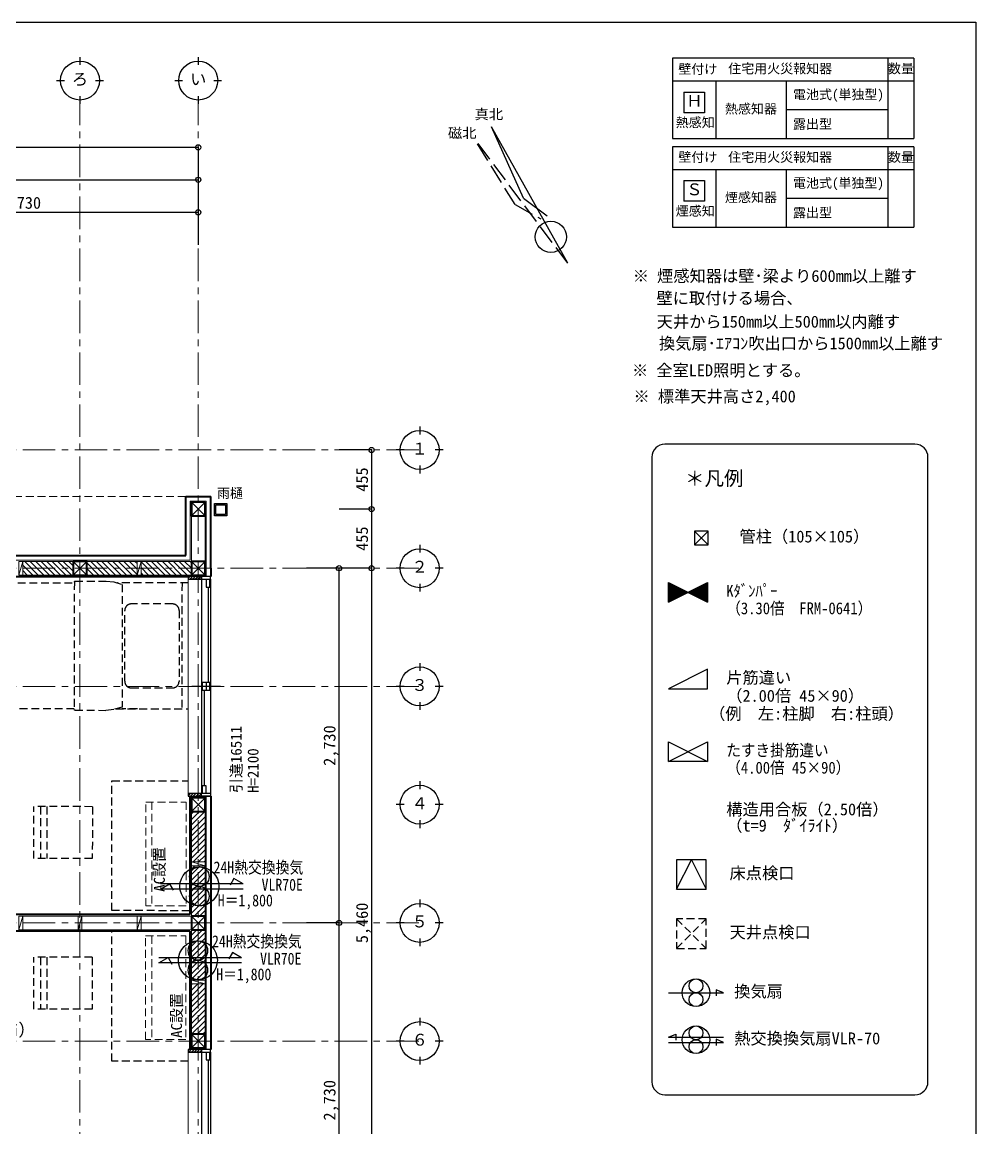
# Model space of a CAD drawing. Units: millimetres at full size, sheet at 1:50. Extents: x -21826 to 54909, y -26252 to 22610.
# Drawn here: x 25761 to 33102, y 14099 to 22610 of the extents above; entities that cross this region are included whole.
import ezdxf
from ezdxf.enums import TextEntityAlignment as Align

# ---------------------------------------------------------------- set-up
doc = ezdxf.new("R2010")
doc.units = ezdxf.units.MM
doc.header["$LTSCALE"] = 50
doc.header["$PDMODE"] = 32
doc.header["$PDSIZE"] = 40
for name, pattern in [('CHAIN1', [8, 5, -1, 1, -1]), ('CHAIN2', [12, 9, -1, 1, -1]), ('DASHED1', [1.8, 1.2, -0.6]), ('DASHED3', [4, 3, -1])]:
    doc.linetypes.add(name, pattern=pattern)
for name, color, linetype, lineweight in [('3-1_通り芯・通り番号', 7, 'Continuous', 25), ('3-2_柱(黄)', 4, 'Continuous', 9), ('3-3_仕上線(黄)', 3, 'Continuous', 40), ('3-4_下地・間柱(水色)', 4, 'Continuous', 9), ('3-5_サッシ・室内建具', 7, 'Continuous', 25), ('3-6_住宅設備・造作', 4, 'Continuous', 9), ('3-7_家具点線', 7, 'DASHED1', 25), ('3-8_ハッチング', 4, 'Continuous', 9), ('3-9_建築設備', 5, 'Continuous', 25), ('3-A_文字', 7, 'Continuous', 25), ('3-F_寸法・方位', 7, 'Continuous', 25), ('F-F_図面枠（共通）', 7, 'Continuous', 25)]:
    doc.layers.add(name, color=color, linetype=linetype, lineweight=lineweight)
doc.styles.add('ＭＳ ゴシック', font='')
doc.styles.get('ＭＳ ゴシック').set_extended_font_data('MS Gothic')

msp = doc.modelspace()

# ---------------------------------------------------------------- linework, layer by layer
at = {"layer": '3-1_通り芯・通り番号'}
for p, q in [((26206.21, 22340.74), (26206.21, 22280.74)), ((27116.21, 22340.74), (27116.21, 22280.74)), ((26026.21, 22160.74), (26086.21, 22160.74)), ((26326.21, 22160.74), (26386.21, 22160.74)), ((26936.21, 22160.74), (26996.21, 22160.74)), ((27236.21, 22160.74), (27296.21, 22160.74)), ((26206.21, 22040.74), (26206.21, 21980.74)), ((27116.21, 22040.74), (27116.21, 21980.74)), ((28820.91, 19497.22), (28820.91, 19437.22)), ((28700.91, 19317.22), (28640.91, 19317.22)), ((29000.91, 19317.22), (28940.91, 19317.22)), ((28820.91, 19197.22), (28820.91, 19137.22)), ((28820.91, 18587.22), (28820.91, 18527.22)), ((28700.91, 18407.22), (28640.91, 18407.22)), ((29000.91, 18407.22), (28940.91, 18407.22)), ((28820.91, 18287.22), (28820.91, 18227.22)), ((28820.91, 17677.22), (28820.91, 17617.22)), ((28700.91, 17497.22), (28640.91, 17497.22)), ((29000.91, 17497.22), (28940.91, 17497.22)), ((28820.91, 17377.22), (28820.91, 17317.22)), ((28820.91, 16767.22), (28820.91, 16707.22)), ((28700.91, 16587.22), (28640.91, 16587.22)), ((29000.91, 16587.22), (28940.91, 16587.22)), ((28820.91, 16467.22), (28820.91, 16407.22)), ((28820.91, 15857.22), (28820.91, 15797.22)), ((28700.91, 15677.22), (28640.91, 15677.22)), ((29000.91, 15677.22), (28940.91, 15677.22)), ((28820.91, 15557.22), (28820.91, 15497.22)), ((28820.91, 14947.22), (28820.91, 14887.22)), ((28700.91, 14767.22), (28640.91, 14767.22)), ((29000.91, 14767.22), (28940.91, 14767.22)), ((28820.91, 14647.22), (28820.91, 14587.22))]:
    msp.add_line(p, q, dxfattribs=at)
at = {"layer": '3-1_通り芯・通り番号', "color": 1, "linetype": 'CHAIN1', "lineweight": 18}
for p, q in [((26206.21, 10217.22), (26206.21, 22010.74)), ((27116.21, 10217.22), (27116.21, 22010.74)), ((14565.29, 19317.22), (28820.91, 19317.22)), ((14565.29, 18407.22), (28820.91, 18407.22)), ((14565.29, 17497.22), (28820.91, 17497.22)), ((14565.29, 15677.22), (28820.91, 15677.22)), ((14565.29, 14767.22), (28820.91, 14767.22))]:
    msp.add_line(p, q, dxfattribs=at)
at = {"layer": '3-1_通り芯・通り番号'}
for centre in [(26206.21, 22160.74), (27116.21, 22160.74), (28820.91, 19317.22), (28820.91, 18407.22), (28820.91, 17497.22), (28820.91, 16587.22), (28820.91, 15677.22), (28820.91, 14767.22)]:
    msp.add_circle(centre, 150, dxfattribs=at)
at = {"layer": '3-2_柱(黄)'}
for p, q in [((27168.71, 18809.72), (27063.71, 18914.72)), ((27168.71, 18914.72), (27063.71, 18809.72)), ((26258.71, 18459.72), (26153.71, 18354.72)), ((26153.71, 18459.72), (26258.71, 18354.72)), ((27168.71, 18354.72), (27063.71, 18459.72)), ((27168.71, 18459.72), (27063.71, 18354.72)), ((27168.71, 16639.72), (27063.71, 16534.72)), ((27168.71, 16534.72), (27063.71, 16639.72)), ((27168.71, 15624.72), (27063.71, 15729.72)), ((27168.71, 15729.72), (27063.71, 15624.72)), ((27168.71, 14819.72), (27063.71, 14714.72)), ((27168.71, 14714.72), (27063.71, 14819.72))]:
    msp.add_line(p, q, dxfattribs=at)
at = {"layer": '3-2_柱(黄)', "color": 3, "lineweight": 40}
for points in [[(27168.71, 18914.72), (27063.71, 18914.72), (27063.71, 18809.72), (27168.71, 18809.72)], [(26153.71, 18459.72), (26153.71, 18354.72), (26258.71, 18354.72), (26258.71, 18459.72)], [(27168.71, 18459.72), (27063.71, 18459.72), (27063.71, 18354.72), (27168.71, 18354.72)], [(27168.71, 16639.72), (27063.71, 16639.72), (27063.71, 16534.72), (27168.71, 16534.72)], [(27168.71, 15729.72), (27063.71, 15729.72), (27063.71, 15624.72), (27168.71, 15624.72)], [(27168.71, 14819.72), (27063.71, 14819.72), (27063.71, 14714.72), (27168.71, 14714.72)]]:
    msp.add_lwpolyline(points, close=True, dxfattribs=at)
at = {"layer": '3-3_仕上線(黄)'}
for p, q in [((27019.71, 18503.72), (27019.71, 18958.72)), ((27019.71, 18958.72), (27212.71, 18958.72)), ((27212.71, 18407.22), (27212.71, 18958.72)), ((25296.21, 18503.72), (26206.21, 18503.72)), ((26206.21, 18503.72), (27019.71, 18503.72)), ((27212.71, 18407.22), (27212.71, 18342.22)), ((25296.21, 18342.22), (26206.21, 18342.22)), ((26206.21, 18342.22), (27039.21, 18342.22)), ((27051.21, 16652.22), (27051.21, 16587.22)), ((27212.71, 16652.22), (27212.71, 16587.22)), ((27051.21, 16587.22), (27051.21, 15742.22)), ((27212.71, 16587.22), (27212.71, 15677.22)), ((26206.21, 15742.22), (25296.21, 15742.22)), ((27051.21, 15742.22), (26206.21, 15742.22)), ((27212.71, 15677.22), (27212.71, 14767.22)), ((26206.21, 15612.22), (25296.21, 15612.22)), ((27051.21, 15612.22), (26206.21, 15612.22)), ((27051.21, 15612.22), (27051.21, 14767.22)), ((27051.21, 14767.22), (27051.21, 14702.22)), ((27212.71, 14767.22), (27212.71, 14702.22)), ((27212.71, 14682.22), (27212.71, 14682.12))]:
    msp.add_line(p, q, dxfattribs=at)
at = {"layer": '3-4_下地・間柱(水色)'}
for p, q in [((27054.71, 18468.72), (27054.71, 18923.72)), ((27054.71, 18923.72), (27177.71, 18923.72)), ((27177.71, 18407.22), (27177.71, 18923.72)), ((27063.71, 18459.72), (27063.71, 18809.72)), ((27168.71, 18459.72), (27168.71, 18809.72)), ((25296.21, 18468.72), (26206.21, 18468.72)), ((25736.21, 18354.72), (25766.21, 18459.72)), ((26153.71, 18459.72), (25766.21, 18459.72)), ((26206.21, 18468.72), (27054.71, 18468.72)), ((26646.21, 18459.72), (26258.71, 18459.72)), ((26646.21, 18354.72), (26676.21, 18459.72)), ((27063.71, 18459.72), (26676.21, 18459.72)), ((27177.71, 18407.22), (27177.71, 18342.22)), ((26153.71, 18354.72), (25766.21, 18354.72)), ((26646.21, 18354.72), (26258.71, 18354.72)), ((27063.71, 18354.72), (26676.21, 18354.72)), ((27063.71, 18354.72), (27063.71, 18342.22)), ((27168.71, 18354.72), (27168.71, 18342.22)), ((27063.71, 16652.22), (27063.71, 16639.72)), ((27168.71, 16652.22), (27168.71, 16639.72)), ((27177.71, 16652.22), (27177.71, 16587.22)), ((27063.71, 16534.72), (27063.71, 16147.22)), ((27168.71, 16534.72), (27168.71, 16147.22)), ((27177.71, 16587.22), (27177.71, 15677.22)), ((27063.71, 16147.22), (27168.71, 16117.22)), ((27063.71, 16117.22), (27063.71, 15729.72)), ((27168.71, 16117.22), (27168.71, 15729.72)), ((25766.21, 15729.72), (25736.21, 15624.72)), ((26191.21, 15729.72), (25766.21, 15729.72)), ((26221.21, 15729.72), (26191.21, 15624.72)), ((26646.21, 15729.72), (26221.21, 15729.72)), ((26676.21, 15729.72), (26646.21, 15624.72)), ((27063.71, 15729.72), (26676.21, 15729.72)), ((27177.71, 15677.22), (27177.71, 14767.22)), ((26191.21, 15624.72), (25766.21, 15624.72)), ((26646.21, 15624.72), (26221.21, 15624.72)), ((27063.71, 15624.72), (26676.21, 15624.72)), ((27063.71, 15624.72), (27063.71, 15237.22)), ((27168.71, 15624.72), (27168.71, 15237.22)), ((27063.71, 15237.22), (27168.71, 15207.22)), ((27063.71, 15207.22), (27063.71, 14819.72)), ((27168.71, 15207.22), (27168.71, 14819.72)), ((27177.71, 14767.22), (27177.71, 14702.22)), ((27063.71, 14714.72), (27063.71, 14702.22)), ((27168.71, 14714.72), (27168.71, 14702.22))]:
    msp.add_line(p, q, dxfattribs=at)
for points in [[(25736.21, 18459.72), (25736.21, 18354.72), (25766.21, 18354.72), (25766.21, 18459.72)], [(26646.21, 18459.72), (26646.21, 18354.72), (26676.21, 18354.72), (26676.21, 18459.72)], [(27168.71, 16147.22), (27063.71, 16147.22), (27063.71, 16117.22), (27168.71, 16117.22)], [(25766.21, 15624.72), (25766.21, 15729.72), (25736.21, 15729.72), (25736.21, 15624.72)], [(26221.21, 15624.72), (26221.21, 15729.72), (26191.21, 15729.72), (26191.21, 15624.72)], [(26676.21, 15624.72), (26676.21, 15729.72), (26646.21, 15729.72), (26646.21, 15624.72)], [(27168.71, 15237.22), (27063.71, 15237.22), (27063.71, 15207.22), (27168.71, 15207.22)]]:
    msp.add_lwpolyline(points, close=True, dxfattribs=at)
at = {"layer": '3-5_サッシ・室内建具'}
for p, q in [((27050.06, 18342.22), (27039.21, 18331.37)), ((27039.21, 18322.22), (27211.71, 18322.22)), ((27141.71, 18322.22), (27051.21, 18322.22)), ((27071.27, 18342.22), (27051.27, 18322.22)), ((27092.49, 18342.22), (27072.49, 18322.22)), ((27113.7, 18342.22), (27093.7, 18322.22)), ((27134.91, 18342.22), (27114.91, 18322.22)), ((27141.71, 18327.81), (27136.13, 18322.22)), ((27141.71, 18322.22), (27141.71, 18342.22)), ((27141.71, 18322.22), (27141.71, 16672.22)), ((27176.71, 18322.22), (27176.71, 18262.22)), ((27212.71, 18342.22), (27203.71, 18342.22)), ((27211.71, 18322.22), (27211.71, 18342.22)), ((27211.71, 18322.22), (27211.71, 16672.22)), ((27191.71, 18262.22), (27191.71, 17527.22)), ((27286.71, 17497.22), (27066.71, 17497.22)), ((27206.71, 17527.22), (27146.71, 17527.22)), ((27146.71, 17527.22), (27146.71, 17467.22)), ((27146.71, 17467.22), (27206.71, 17467.22)), ((27161.71, 17467.22), (27161.71, 16732.22)), ((27176.71, 17527.22), (27176.71, 17467.22)), ((27206.71, 17467.22), (27206.71, 17527.22)), ((27146.71, 16732.22), (27146.71, 16672.22)), ((27176.71, 16732.22), (27146.71, 16732.22)), ((27176.71, 16672.22), (27176.71, 16732.22)), ((27039.21, 16672.22), (27039.21, 16652.22)), ((27211.71, 16672.22), (27039.21, 16672.22)), ((27055.9, 16672.22), (27039.21, 16655.53)), ((27039.21, 16652.22), (27211.71, 16652.22)), ((27141.71, 16672.22), (27051.21, 16672.22)), ((27077.12, 16672.22), (27057.12, 16652.22)), ((27098.33, 16672.22), (27078.33, 16652.22)), ((27119.54, 16672.22), (27099.54, 16652.22)), ((27140.76, 16672.22), (27120.76, 16652.22)), ((27141.71, 16652.22), (27141.71, 16672.22)), ((27141.71, 16652.22), (27141.71, 16672.22)), ((27212.71, 16652.22), (27141.71, 16652.22)), ((27212.71, 16652.22), (27203.71, 16652.22)), ((27211.71, 16672.22), (27211.71, 16652.22)), ((27041.39, 14702.22), (27039.21, 14700.04)), ((27039.21, 14682.22), (27211.71, 14682.22)), ((27062.6, 14702.22), (27042.6, 14682.22)), ((27141.71, 14682.22), (27051.21, 14682.22)), ((27083.81, 14702.22), (27063.81, 14682.22)), ((27105.03, 14702.22), (27085.03, 14682.22)), ((27126.24, 14702.22), (27106.24, 14682.22)), ((27141.71, 14696.48), (27127.45, 14682.22)), ((27141.71, 14682.22), (27141.71, 14702.22)), ((27141.71, 14682.22), (27141.71, 13032.22)), ((27176.71, 14682.22), (27176.71, 14622.22)), ((27212.71, 14702.22), (27203.71, 14702.22)), ((27211.71, 14682.22), (27211.71, 14702.22)), ((27211.71, 14682.22), (27211.71, 13032.22)), ((27191.71, 14622.22), (27191.71, 13887.22))]:
    msp.add_line(p, q, dxfattribs=at)
at = {"layer": '3-5_サッシ・室内建具', "color": 4, "lineweight": 9}
for p, q in [((27039.21, 18342.22), (27039.21, 16652.22)), ((27039.21, 14702.22), (27039.21, 13012.22))]:
    msp.add_line(p, q, dxfattribs=at)
at = {"layer": '3-5_サッシ・室内建具'}
for points in [[(27211.71, 18342.22), (27039.21, 18342.22), (27039.21, 18322.22)], [(27212.71, 18342.22), (27141.71, 18342.22), (27141.71, 18322.22)], [(27176.71, 18262.22), (27206.71, 18262.22), (27206.71, 18322.22)], [(27211.71, 14702.22), (27039.21, 14702.22), (27039.21, 14682.22)], [(27212.71, 14702.22), (27141.71, 14702.22), (27141.71, 14682.22)], [(27176.71, 14622.22), (27206.71, 14622.22), (27206.71, 14682.22)]]:
    msp.add_lwpolyline(points, dxfattribs=at)
at = {"layer": '3-6_住宅設備・造作', "color": 7, "lineweight": 25}
for p, q in [((27241.53, 18810.57), (27241.53, 18905.57)), ((27251.53, 18895.57), (27326.53, 18895.57)), ((27251.53, 18820.57), (27251.53, 18895.57)), ((27326.53, 18895.57), (27326.53, 18820.57)), ((27336.53, 18810.57), (27241.53, 18810.57)), ((27326.53, 18820.57), (27251.53, 18820.57))]:
    msp.add_line(p, q, dxfattribs=at)
at = {"layer": '3-6_住宅設備・造作', "linetype": 'DASHED1'}
for p, q in [((26760.18, 16606.5), (26760.18, 15809.5)), ((26758.46, 15576.65), (26758.46, 14779.65))]:
    msp.add_line(p, q, dxfattribs=at)
at = {"layer": '3-6_住宅設備・造作', "color": 7, "lineweight": 25}
msp.add_lwpolyline([(27241.53, 18905.57), (27336.53, 18905.57), (27336.53, 18810.57)], dxfattribs=at)
at = {"layer": '3-6_住宅設備・造作', "linetype": 'DASHED1'}
for points in [[(27023.18, 15808.5), (26713.18, 15808.5), (26713.18, 16606.5)], [(26713.18, 16606.5), (27023.18, 16606.5), (27023.18, 15808.5)], [(27021.46, 14778.65), (26711.46, 14778.65), (26711.46, 15576.65)], [(26711.46, 15576.65), (27021.46, 15576.65), (27021.46, 14778.65)]]:
    msp.add_lwpolyline(points, dxfattribs=at)
at = {"layer": '3-7_家具点線'}
for p, q in [((26162.72, 18300.7), (26161.9, 17320.57)), ((26162.72, 18300.7), (26163.49, 18304.1)), ((26165.92, 18306.94), (26163.49, 18304.1)), ((26165.92, 18306.94), (26169.24, 18307.98)), ((26169.24, 18307.98), (26406.98, 18307.79)), ((26406.98, 18307.79), (26466.41, 18303.18)), ((26466.41, 18303.18), (26530.85, 18282.82)), ((25096.71, 18295.52), (26162.71, 18294.64)), ((27039.21, 18293.92), (26494.3, 18294.37)), ((26530.85, 18282.82), (26530.06, 17336.53)), ((26991.4, 18293.95), (26990.6, 17323.83)), ((26919.28, 18131.69), (26600.91, 18131.95)), ((26550.42, 17536.52), (26550.87, 18081.99)), ((26969.24, 18081.65), (26968.79, 17536.17)), ((26531.97, 17707.23), (26531.98, 17707.23)), ((26600.38, 17486.48), (26918.75, 17486.21)), ((26161.91, 17324.51), (25082.24, 17325.41)), ((26161.9, 17320.57), (26162.68, 17317.17)), ((26168.42, 17313.28), (26406.16, 17313.09)), ((26482.21, 17324.25), (27039.21, 17323.79)), ((26648.29, 17324.11), (26530.05, 17324.21)), ((25851.16, 16171.98), (25851.53, 16571.98)), ((26301.53, 16571.57), (25851.53, 16571.98)), ((25901.53, 16571.94), (25901.16, 16171.94)), ((25951.53, 16571.89), (25951.16, 16171.89)), ((26301.53, 16571.57), (26301.16, 16171.57)), ((26301.16, 16171.57), (25851.16, 16171.98)), ((26451.21, 14612.72), (26451.21, 15612.22)), ((25851.21, 15012.72), (25851.21, 15412.72)), ((26301.21, 15412.72), (25851.21, 15412.72)), ((25901.21, 15412.72), (25901.21, 15012.72)), ((25951.21, 15412.72), (25951.21, 15012.72)), ((26301.21, 15412.72), (26301.21, 15012.72)), ((26301.21, 15012.72), (25851.21, 15012.72)), ((27039.21, 14612.72), (26451.21, 14612.72))]:
    msp.add_line(p, q, dxfattribs=at)
for points in [[(26600.91, 18131.95), (26599.48, 18131.93), (26598.06, 18131.87), (26596.63, 18131.77), (26595.21, 18131.63), (26593.8, 18131.45), (26592.38, 18131.23), (26590.98, 18130.96), (26589.59, 18130.66), (26588.2, 18130.32), (26586.82, 18129.94), (26585.46, 18129.52), (26584.11, 18129.06), (26582.77, 18128.56), (26581.44, 18128.02), (26580.14, 18127.45), (26578.85, 18126.84), (26577.57, 18126.19), (26576.32, 18125.51), (26575.09, 18124.79), (26573.87, 18124.04), (26572.68, 18123.25), (26571.51, 18122.43), (26570.37, 18121.57), (26569.25, 18120.68), (26568.16, 18119.77), (26567.09, 18118.82), (26566.05, 18117.84), (26565.04, 18116.83), (26564.06, 18115.79), (26563.11, 18114.73), (26562.19, 18113.63), (26561.3, 18112.52), (26560.44, 18111.37), (26559.62, 18110.21), (26558.83, 18109.02), (26558.07, 18107.81), (26557.35, 18106.57), (26556.67, 18105.32), (26556.02, 18104.05)], [(26941.34, 18126.54), (26940.05, 18127.15), (26938.74, 18127.73), (26937.42, 18128.27), (26936.08, 18128.77), (26934.73, 18129.23), (26933.37, 18129.65), (26931.99, 18130.03), (26930.61, 18130.38), (26929.21, 18130.68), (26927.81, 18130.95), (26926.4, 18131.17), (26924.98, 18131.36), (26923.56, 18131.5), (26922.14, 18131.6), (26920.71, 18131.67), (26919.28, 18131.69)], [(26556.02, 18104.05), (26555.41, 18102.76), (26554.83, 18101.45), (26554.29, 18100.13), (26553.79, 18098.79), (26553.33, 18097.44), (26552.91, 18096.08), (26552.52, 18094.7), (26552.18, 18093.32), (26551.87, 18091.92), (26551.61, 18090.52), (26551.38, 18089.11), (26551.2, 18087.69), (26551.06, 18086.27), (26550.95, 18084.85), (26550.89, 18083.42), (26550.87, 18081.99)], [(26969.24, 18081.65), (26969.22, 18083.07), (26969.16, 18084.5), (26969.06, 18085.92), (26968.92, 18087.35), (26968.74, 18088.76), (26968.52, 18090.17), (26968.26, 18091.58), (26967.95, 18092.97), (26967.61, 18094.36), (26967.23, 18095.73), (26966.81, 18097.1), (26966.35, 18098.45), (26965.85, 18099.79), (26965.32, 18101.11), (26964.74, 18102.42), (26964.13, 18103.71), (26963.48, 18104.98), (26962.8, 18106.24), (26962.08, 18107.47), (26961.33, 18108.68), (26960.54, 18109.88), (26959.72, 18111.04), (26958.86, 18112.19), (26957.98, 18113.31), (26957.06, 18114.4), (26956.11, 18115.47), (26955.13, 18116.5), (26954.12, 18117.52), (26953.08, 18118.5), (26952.02, 18119.45), (26950.93, 18120.37), (26949.81, 18121.26), (26948.67, 18122.11), (26947.5, 18122.94), (26946.31, 18123.73), (26945.1, 18124.48), (26943.87, 18125.2), (26942.61, 18125.89), (26941.34, 18126.54)], [(26550.42, 17536.52), (26550.44, 17535.09), (26550.5, 17533.66), (26550.6, 17532.24), (26550.74, 17530.82), (26550.92, 17529.4), (26551.14, 17527.99), (26551.41, 17526.59), (26551.71, 17525.19), (26552.05, 17523.81), (26552.43, 17522.43), (26552.85, 17521.07), (26553.31, 17519.71), (26553.81, 17518.38), (26554.35, 17517.05), (26554.92, 17515.74), (26555.53, 17514.45), (26556.18, 17513.18), (26556.86, 17511.93), (26557.58, 17510.69), (26558.33, 17509.48), (26559.12, 17508.29), (26559.94, 17507.12), (26560.8, 17505.98), (26561.69, 17504.86), (26562.6, 17503.77), (26563.55, 17502.7), (26564.53, 17501.66), (26565.54, 17500.65), (26566.58, 17499.67), (26567.64, 17498.72), (26568.74, 17497.8), (26569.85, 17496.91), (26571, 17496.05), (26572.16, 17495.23), (26573.35, 17494.44), (26574.56, 17493.68), (26575.8, 17492.96), (26577.05, 17492.28), (26578.32, 17491.63)], [(26963.64, 17514.12), (26964.26, 17515.41), (26964.83, 17516.71), (26965.37, 17518.04), (26965.87, 17519.37), (26966.33, 17520.72), (26966.75, 17522.09), (26967.14, 17523.46), (26967.48, 17524.85), (26967.79, 17526.24), (26968.05, 17527.65), (26968.28, 17529.06), (26968.46, 17530.47), (26968.6, 17531.89), (26968.71, 17533.32), (26968.77, 17534.75), (26968.79, 17536.17)], [(26578.32, 17491.63), (26579.61, 17491.01), (26580.92, 17490.44), (26582.24, 17489.9), (26583.58, 17489.4), (26584.93, 17488.94), (26586.29, 17488.52), (26587.67, 17488.13), (26589.05, 17487.79), (26590.45, 17487.48), (26591.85, 17487.22), (26593.26, 17486.99), (26594.68, 17486.81), (26596.1, 17486.67), (26597.52, 17486.56), (26598.95, 17486.5), (26600.38, 17486.48)], [(26918.75, 17486.21), (26920.18, 17486.23), (26921.6, 17486.29), (26923.03, 17486.39), (26924.45, 17486.54), (26925.87, 17486.72), (26927.28, 17486.94), (26928.68, 17487.2), (26930.08, 17487.5), (26931.46, 17487.85), (26932.84, 17488.23), (26934.2, 17488.65), (26935.56, 17489.11), (26936.89, 17489.61), (26938.22, 17490.14), (26939.52, 17490.72), (26940.82, 17491.33), (26942.09, 17491.97), (26943.34, 17492.66), (26944.58, 17493.38), (26945.79, 17494.13), (26946.98, 17494.92), (26948.15, 17495.74), (26949.29, 17496.59), (26950.41, 17497.48), (26951.5, 17498.4), (26952.57, 17499.35), (26953.61, 17500.33), (26954.62, 17501.34), (26955.6, 17502.38), (26956.55, 17503.44), (26957.47, 17504.53), (26958.36, 17505.65), (26959.22, 17506.79), (26960.04, 17507.96), (26960.83, 17509.15), (26961.59, 17510.36), (26962.31, 17511.59), (26962.99, 17512.84), (26963.64, 17514.12)], [(26168.42, 17313.28), (26165.1, 17314.33), (26162.68, 17317.17)], [(26530.06, 17336.53), (26465.6, 17319.99), (26406.16, 17313.09)], [(26450.8, 15771.44), (26451.71, 16771.43), (27039.21, 16770.9)], [(27051.21, 16223.81), (27050.8, 15770.89), (26450.8, 15771.44)]]:
    msp.add_lwpolyline(points, dxfattribs=at)
at = {"layer": '3-8_ハッチング'}
for p, q in [((25766.21, 18431.63), (25843.12, 18354.72)), ((25800.69, 18354.72), (25766.21, 18389.2)), ((25780.54, 18459.72), (25885.54, 18354.72)), ((25822.97, 18459.72), (25927.97, 18354.72)), ((25865.4, 18459.72), (25970.4, 18354.72)), ((25907.82, 18459.72), (26012.82, 18354.72)), ((25950.25, 18459.72), (26055.25, 18354.72)), ((25992.68, 18459.72), (26097.68, 18354.72)), ((26035.1, 18459.72), (26140.1, 18354.72)), ((26077.53, 18459.72), (26153.71, 18383.54)), ((26119.95, 18459.72), (26153.71, 18425.97)), ((26258.71, 18448.25), (26352.23, 18354.72)), ((26258.71, 18405.82), (26309.81, 18354.72)), ((26289.66, 18459.72), (26394.66, 18354.72)), ((26332.09, 18459.72), (26437.09, 18354.72)), ((26374.51, 18459.72), (26479.51, 18354.72)), ((26416.94, 18459.72), (26521.94, 18354.72)), ((26459.37, 18459.72), (26564.37, 18354.72)), ((26501.79, 18459.72), (26606.79, 18354.72)), ((26544.22, 18459.72), (26646.21, 18357.73)), ((26646.21, 18400.16), (26586.64, 18459.72)), ((26646.21, 18442.58), (26629.07, 18459.72)), ((26676.21, 18455.01), (26776.5, 18354.72)), ((26734.07, 18354.72), (26676.21, 18412.58)), ((26713.92, 18459.72), (26818.92, 18354.72)), ((26756.35, 18459.72), (26861.35, 18354.72)), ((26798.78, 18459.72), (26903.78, 18354.72)), ((26841.2, 18459.72), (26946.2, 18354.72)), ((26883.63, 18459.72), (26988.63, 18354.72)), ((26926.06, 18459.72), (27031.06, 18354.72)), ((26968.48, 18459.72), (27063.71, 18364.49)), ((27010.91, 18459.72), (27063.71, 18406.92)), ((27053.34, 18459.72), (27063.71, 18449.35)), ((26153.71, 18354.72), (25766.21, 18354.72)), ((26258.71, 18363.39), (26267.38, 18354.72)), ((26646.21, 18354.72), (26258.71, 18354.72)), ((26691.64, 18354.72), (26676.21, 18370.16)), ((27063.71, 18354.72), (26676.21, 18354.72)), ((27063.71, 18354.72), (27063.71, 18342.22)), ((27078.42, 18354.72), (27065.92, 18342.22)), ((27120.85, 18354.72), (27108.35, 18342.22)), ((27163.27, 18354.72), (27150.77, 18342.22)), ((27063.71, 16652.22), (27063.71, 16639.72)), ((27072.98, 16652.22), (27063.71, 16642.96)), ((27115.4, 16652.22), (27102.9, 16639.72)), ((27157.83, 16652.22), (27145.33, 16639.72)), ((27063.71, 16534.72), (27063.71, 16147.22)), ((27167.61, 16534.72), (27063.71, 16430.82)), ((27125.18, 16534.72), (27063.71, 16473.25)), ((27082.76, 16534.72), (27063.71, 16515.68)), ((27168.71, 16493.4), (27063.71, 16388.4)), ((27168.71, 16450.97), (27063.71, 16345.97)), ((27168.71, 16408.54), (27063.71, 16303.54)), ((27168.71, 16366.12), (27063.71, 16261.12)), ((27168.71, 16323.69), (27063.71, 16218.69)), ((27168.71, 16281.26), (27063.71, 16176.26)), ((27168.71, 16238.84), (27077.09, 16147.22)), ((27168.71, 16196.41), (27119.52, 16147.22)), ((27063.71, 16117.22), (27063.71, 15729.72)), ((27131.95, 16117.22), (27063.71, 16048.99)), ((27089.52, 16117.22), (27063.71, 16091.41)), ((27168.71, 16111.56), (27063.71, 16006.56)), ((27168.71, 16153.99), (27161.95, 16147.22)), ((27168.71, 16069.13), (27063.71, 15964.13)), ((27168.71, 16026.71), (27063.71, 15921.71)), ((27168.71, 15984.28), (27063.71, 15879.28)), ((27168.71, 15941.85), (27063.71, 15836.85)), ((27168.71, 15899.43), (27063.71, 15794.43)), ((27168.71, 15857), (27063.71, 15752)), ((27168.71, 15814.57), (27083.86, 15729.72)), ((27168.71, 15772.15), (27126.28, 15729.72)), ((27063.71, 15624.72), (27063.71, 15237.22)), ((27148.56, 15624.72), (27063.71, 15539.87)), ((27106.14, 15624.72), (27063.71, 15582.29)), ((27168.71, 15602.44), (27063.71, 15497.44)), ((27168.71, 15560.02), (27063.71, 15455.02)), ((27168.71, 15517.59), (27063.71, 15412.59)), ((27168.71, 15475.16), (27063.71, 15370.16)), ((27168.71, 15432.74), (27063.71, 15327.74)), ((27168.71, 15390.31), (27063.71, 15285.31)), ((27168.71, 15347.88), (27063.71, 15242.88)), ((27168.71, 15305.46), (27100.47, 15237.22)), ((27168.71, 15263.03), (27142.9, 15237.22)), ((27063.71, 15207.22), (27063.71, 14819.72)), ((27155.33, 15207.22), (27063.71, 15115.6)), ((27112.9, 15207.22), (27063.71, 15158.03)), ((27070.47, 15207.22), (27063.71, 15200.46)), ((27168.71, 15178.18), (27063.71, 15073.18)), ((27168.71, 15135.75), (27063.71, 15030.75)), ((27168.71, 15093.33), (27063.71, 14988.33)), ((27168.71, 15050.9), (27063.71, 14945.9)), ((27168.71, 15008.47), (27063.71, 14903.47)), ((27168.71, 14966.05), (27063.71, 14861.05)), ((27168.71, 14923.62), (27064.81, 14819.72)), ((27168.71, 14881.19), (27107.24, 14819.72)), ((27168.71, 14838.77), (27149.66, 14819.72)), ((27063.71, 14714.72), (27063.71, 14702.22)), ((27087.09, 14714.72), (27074.59, 14702.22)), ((27129.52, 14714.72), (27117.02, 14702.22)), ((27168.71, 14711.49), (27159.44, 14702.22))]:
    msp.add_line(p, q, dxfattribs=at)
at = {"layer": '3-9_建築設備'}
for p, q in [((27391.32, 16018.43), (27362.49, 15968.49)), ((27461.55, 15977.88), (27391.32, 16018.43)), ((26825.3, 15937.88), (26895.53, 15978.43)), ((27461.55, 15977.88), (26825.3, 15977.88)), ((27461.55, 15937.88), (26825.3, 15937.88)), ((26895.53, 15978.43), (26924.36, 15928.49)), ((26813.68, 15368.99), (26883.91, 15409.54)), ((27449.93, 15408.99), (26813.68, 15408.99)), ((26883.91, 15409.54), (26912.74, 15359.6)), ((27379.7, 15449.54), (27350.86, 15399.6)), ((27449.93, 15408.99), (27379.7, 15449.54)), ((27449.93, 15368.99), (26813.68, 15368.99))]:
    msp.add_line(p, q, dxfattribs=at)
for centre, radius in [((27125.3, 15957.88), 150), ((27125.3, 16032.88), 75), ((27125.3, 15882.88), 75), ((27113.68, 15388.99), 150), ((27113.68, 15463.99), 75), ((27113.68, 15313.99), 75)]:
    msp.add_circle(centre, radius, dxfattribs=at)
at = {"layer": '3-F_寸法・方位'}
for p, q in [((16196.21, 21646.51), (27116.21, 21646.51)), ((27116.21, 21646.51), (27116.21, 21396.51)), ((18016.21, 21396.51), (27116.21, 21396.51)), ((27116.21, 21396.51), (27116.21, 21146.51)), ((24386.21, 21146.51), (27116.21, 21146.51)), ((27116.21, 21146.51), (27116.21, 20896.51)), ((28450.08, 19317.22), (28200.08, 19317.22)), ((28450.08, 19317.22), (28450.08, 18862.22)), ((28450.08, 18862.22), (28200.08, 18862.22)), ((28450.08, 18862.22), (28450.08, 18407.22)), ((28200.08, 18407.22), (27950.08, 18407.22)), ((28450.08, 18407.22), (28200.08, 18407.22)), ((28200.08, 15677.22), (28200.08, 18407.22)), ((28450.08, 18407.22), (28450.08, 12947.22)), ((28200.08, 15677.22), (27950.08, 15677.22)), ((28200.08, 12947.22), (28200.08, 15677.22))]:
    msp.add_line(p, q, dxfattribs=at)
at = {"layer": '3-F_寸法・方位', "color": 4, "linetype": 'DASHED1', "lineweight": 9}
msp.add_line((27019.71, 18958.72), (17464.71, 18958.72), dxfattribs=at)
at = {"layer": '3-F_寸法・方位'}
for p in [(27116.21, 21646.51), (27116.21, 21396.51), (27116.21, 21146.51), (28450.08, 19317.22), (28450.08, 18862.22), (28200.08, 18407.22), (28450.08, 18407.22), (28200.08, 15677.22)]:
    msp.add_point(p, dxfattribs=at)
at = {"layer": 'F-F_図面枠（共通）'}
for p, q in [((13301.73, 22610.29), (33101.73, 22610.29)), ((13301.73, 22610.29), (33101.73, 22610.29)), ((33101.73, 22610.29), (33101.73, 8810.29)), ((30765.53, 22332.35), (30765.53, 21713.25)), ((32625.28, 22332.35), (30765.53, 22332.35)), ((32425.28, 22332.35), (32425.28, 21713.25)), ((32625.28, 22332.35), (32625.28, 21713.25)), ((32625.28, 22155.47), (30765.53, 22155.47)), ((31100.73, 22155.47), (31100.73, 21713.25)), ((31640.69, 22155.47), (31640.69, 21713.25)), ((30853.13, 22072.32), (30853.13, 21912.32)), ((30853.13, 22072.32), (31013.13, 22072.32)), ((31013.13, 22072.32), (31013.13, 21912.32)), ((31013.13, 21912.32), (30853.13, 21912.32)), ((32425.28, 21934.36), (31640.69, 21934.36)), ((29960.02, 20755.12), (29374.78, 21803.31)), ((29619.79, 21255.34), (29374.78, 21803.31)), ((30765.53, 21713.25), (32625.28, 21713.25)), ((32625.28, 21650.99), (30765.53, 21650.99)), ((30765.53, 21650.99), (30765.53, 21031.89)), ((32425.28, 21650.99), (32425.28, 21031.89)), ((32625.28, 21650.99), (32625.28, 21031.89)), ((32625.28, 21474.1), (30765.53, 21474.1)), ((31100.73, 21474.1), (31100.73, 21031.89)), ((31640.69, 21474.1), (31640.69, 21031.89)), ((30853.13, 21390.96), (31013.13, 21390.96)), ((30853.13, 21390.96), (30853.13, 21230.96)), ((29619.79, 21255.34), (29801.35, 21119.79)), ((32425.28, 21253), (31640.69, 21253)), ((30765.53, 21031.89), (32625.28, 21031.89)), ((32633.11, 19361.62), (30708.04, 19361.62)), ((30608.04, 19261.62), (30608.04, 14453.93)), ((32733.11, 14453.93), (32733.11, 19261.62)), ((30936.02, 18692.74), (31041.02, 18587.74)), ((30936.02, 18587.74), (31041.02, 18692.74)), ((30736.65, 18291.22), (30740.32, 18294.88)), ((30736.65, 18291.22), (30740.32, 18294.88)), ((30736.65, 18284.15), (30745.03, 18292.52)), ((30736.65, 18284.15), (30745.03, 18292.52)), ((30736.65, 18277.08), (30749.75, 18290.17)), ((30736.65, 18277.08), (30749.75, 18290.17)), ((30736.65, 18270.01), (30754.46, 18287.81)), ((30736.65, 18270.01), (30754.46, 18287.81)), ((30736.65, 18262.93), (30759.17, 18285.45)), ((30736.65, 18262.93), (30759.17, 18285.45)), ((30736.65, 18255.86), (30763.89, 18283.1)), ((30736.65, 18255.86), (30763.89, 18283.1)), ((30736.65, 18248.79), (30768.6, 18280.74)), ((30736.65, 18248.79), (30768.6, 18280.74)), ((30736.65, 18241.72), (30773.32, 18278.38)), ((30736.65, 18241.72), (30773.32, 18278.38)), ((30736.65, 18234.65), (30778.03, 18276.03)), ((30736.65, 18234.65), (30778.03, 18276.03)), ((30736.65, 18227.58), (30782.74, 18273.67)), ((30736.65, 18227.58), (30782.74, 18273.67)), ((30736.65, 18220.51), (30787.46, 18271.31)), ((30736.65, 18220.51), (30787.46, 18271.31)), ((30736.65, 18213.44), (30792.17, 18268.95)), ((30736.65, 18213.44), (30792.17, 18268.95)), ((30736.65, 18206.37), (30796.89, 18266.6)), ((30736.65, 18206.37), (30796.89, 18266.6)), ((30736.65, 18199.29), (30801.6, 18264.24)), ((30736.65, 18199.29), (30801.6, 18264.24)), ((30736.65, 18192.22), (30806.31, 18261.88)), ((30736.65, 18192.22), (30806.31, 18261.88)), ((30736.65, 18185.15), (30811.03, 18259.53)), ((30736.65, 18185.15), (30811.03, 18259.53)), ((30736.65, 18178.08), (30815.74, 18257.17)), ((30736.65, 18178.08), (30815.74, 18257.17)), ((30736.65, 18171.01), (30820.46, 18254.81)), ((30736.65, 18171.01), (30820.46, 18254.81)), ((30736.65, 18163.94), (30825.17, 18252.46)), ((30736.65, 18163.94), (30825.17, 18252.46)), ((30736.65, 18156.87), (30829.88, 18250.1)), ((30736.65, 18156.87), (30829.88, 18250.1)), ((30736.65, 18149.8), (30834.6, 18247.74)), ((30736.65, 18149.8), (30834.6, 18247.74)), ((30744.63, 18150.7), (30839.31, 18245.38)), ((30744.63, 18150.7), (30839.31, 18245.38)), ((30758.77, 18157.77), (30844.03, 18243.03)), ((30758.77, 18157.77), (30844.03, 18243.03)), ((30772.91, 18164.84), (30848.74, 18240.67)), ((30772.91, 18164.84), (30848.74, 18240.67)), ((30787.06, 18171.91), (30853.46, 18238.31)), ((30787.06, 18171.91), (30853.46, 18238.31)), ((30801.2, 18178.99), (30858.17, 18235.96)), ((30801.2, 18178.99), (30858.17, 18235.96)), ((30815.34, 18186.06), (30862.88, 18233.6)), ((30815.34, 18186.06), (30862.88, 18233.6)), ((30829.48, 18193.13), (30867.6, 18231.24)), ((30829.48, 18193.13), (30867.6, 18231.24)), ((30843.62, 18200.2), (30872.31, 18228.89)), ((30843.62, 18200.2), (30872.31, 18228.89)), ((30857.77, 18207.27), (30877.03, 18226.53)), ((30857.77, 18207.27), (30877.03, 18226.53)), ((30871.91, 18214.34), (30881.74, 18224.17)), ((30871.91, 18214.34), (30881.74, 18224.17)), ((30886.05, 18221.41), (30886.45, 18221.81)), ((30886.05, 18221.41), (30886.45, 18221.81)), ((30891.17, 18219.46), (30900.19, 18228.48)), ((30895.88, 18217.1), (30914.34, 18235.55)), ((30900.6, 18214.74), (30928.48, 18242.63)), ((30905.31, 18212.39), (30942.62, 18249.7)), ((30910.02, 18210.03), (30956.76, 18256.77)), ((30914.74, 18207.67), (30970.9, 18263.84)), ((30919.45, 18205.32), (30985.05, 18270.91)), ((30924.17, 18202.96), (30999.19, 18277.98)), ((30928.88, 18200.6), (31013.33, 18285.05)), ((30933.59, 18198.24), (31027.47, 18292.12)), ((30938.31, 18195.89), (31036.65, 18294.23)), ((30943.02, 18193.53), (31036.65, 18287.16)), ((30947.74, 18191.17), (31036.65, 18280.09)), ((30952.45, 18188.82), (31036.65, 18273.02)), ((30957.16, 18186.46), (31036.65, 18265.95)), ((30961.88, 18184.1), (31036.65, 18258.88)), ((30966.59, 18181.74), (31036.65, 18251.81)), ((30971.31, 18179.39), (31036.65, 18244.74)), ((30976.02, 18177.03), (31036.65, 18237.66)), ((30980.73, 18174.67), (31036.65, 18230.59)), ((30985.45, 18172.32), (31036.65, 18223.52)), ((30990.16, 18169.96), (31036.65, 18216.45)), ((30994.88, 18167.6), (31036.65, 18209.38)), ((30999.59, 18165.25), (31036.65, 18202.31)), ((31004.3, 18162.89), (31036.65, 18195.24)), ((31009.02, 18160.53), (31036.65, 18188.17)), ((31013.73, 18158.17), (31036.65, 18181.1)), ((31018.45, 18155.82), (31036.65, 18174.03)), ((31023.16, 18153.46), (31036.65, 18166.95)), ((31027.87, 18151.1), (31036.65, 18159.88)), ((31032.59, 18148.75), (31036.65, 18152.81)), ((31025.59, 16163.04), (30798.09, 16163.04)), ((31025.59, 15935.54), (31025.59, 16163.04)), ((30735.26, 14797.33), (31159.92, 14797.33)), ((30735.26, 14757.33), (31159.92, 14757.33)), ((31104, 14780.98), (31104, 14734.11)), ((31159.92, 14757.33), (31104, 14780.98)), ((30708.04, 14353.93), (32633.11, 14353.93))]:
    msp.add_line(p, q, dxfattribs=at)
at = {"layer": 'F-F_図面枠（共通）', "linetype": 'DASHED3'}
for p, q in [((29960.02, 20755.12), (29240.18, 21715.87)), ((29556.09, 21205.48), (29240.18, 21715.87)), ((29556.09, 21205.48), (29754.12, 21095.36))]:
    msp.add_line(p, q, dxfattribs=at)
at = {"layer": 'F-F_図面枠（共通）', "linetype": 'DASHED1'}
for p, q in [((30798.09, 15708.04), (31025.59, 15480.54)), ((30798.09, 15480.54), (31025.59, 15708.04))]:
    msp.add_line(p, q, dxfattribs=at)
at = {"layer": 'F-F_図面枠（共通）'}
for points in [[(31013.13, 21390.96), (31013.13, 21230.96), (30853.13, 21230.96)], [(30736.65, 18146.71), (30736.65, 18296.71), (31036.65, 18146.71)], [(30736.65, 18146.71), (31036.65, 18296.71), (31036.65, 18146.71)], [(30736.65, 16920.05), (31036.65, 17070.05), (31036.65, 16920.05)], [(30798.09, 16163.04), (30798.09, 15935.54), (31025.59, 15935.54)], [(30735.26, 15139.29), (31159.92, 15139.29), (31104, 15162.94), (31104, 15116.07)], [(30735.26, 14797.33), (30791.18, 14820.98), (30791.18, 14774.11)]]:
    msp.add_lwpolyline(points, dxfattribs=at)
for points in [[(30936.02, 18587.74), (31041.02, 18587.74), (31041.02, 18692.74), (30936.02, 18692.74)], [(31036.65, 17479.49), (31036.65, 17629.49), (30736.65, 17479.49)], [(30736.65, 16920.05), (30736.65, 17070.05), (31036.65, 16920.05)]]:
    msp.add_lwpolyline(points, close=True, dxfattribs=at)
at = {"layer": 'F-F_図面枠（共通）', "linetype": 'CHAIN2'}
msp.add_lwpolyline([(30798.09, 15935.54), (30911.84, 16163.04), (31025.59, 15935.54)], dxfattribs=at)
at = {"layer": 'F-F_図面枠（共通）', "linetype": 'DASHED1'}
msp.add_lwpolyline([(31025.59, 15480.54), (31025.59, 15708.04), (30798.09, 15708.04), (30798.09, 15480.54)], close=True, dxfattribs=at)
at = {"layer": 'F-F_図面枠（共通）'}
for centre, radius in [((29830.68, 20957.41), 120.05), ((30947.59, 15139.29), 106.17), ((30947.59, 15192.37), 53.08), ((30947.59, 15086.21), 53.08), ((30947.59, 14777.33), 106.17), ((30947.59, 14830.41), 53.08), ((30947.59, 14724.24), 53.08)]:
    msp.add_circle(centre, radius, dxfattribs=at)
for centre, start, end in [((30708.04, 19261.62), 90.00002, 180), ((32633.11, 19261.62), 0.00002, 90), ((30708.04, 14453.93), 180, 269.99998), ((32633.11, 14453.93), 270, 359.99998)]:
    msp.add_arc(centre, 100, start, end, dxfattribs=at)

# ---------------------------------------------------------------- texts
at = {"layer": '3-9_建築設備', "color": 7, "style": 'ＭＳ ゴシック', "width": 0.85}
for s, p in [('24H熱交換換気', (27234.09, 16030.86)), ('VLR70E', (27604.05, 15897.56)), ('H＝1,800', (27266.41, 15776.69)), ('24H熱交換換気', (27222.47, 15461.97)), ('VLR70E', (27592.43, 15328.67)), ('H＝1,800', (27254.79, 15207.8))]:
    msp.add_text(s, height=91.64, dxfattribs=at).set_placement(p, align=Align.BOTTOM_LEFT)
at = {"layer": '3-A_文字', "style": 'ＭＳ ゴシック'}
for s, height, p in [('ろ', 91.64, (26143.71, 22098.24)), ('い', 91.64, (27053.71, 22098.24)), ('１', 91.64, (28758.41, 19254.72)), ('雨樋', 73.31, (27260.44, 18926.11)), ('２', 91.64, (28758.41, 18344.72)), ('３', 91.64, (28758.41, 17434.72)), ('４', 91.64, (28758.41, 16524.72)), ('５', 91.64, (28758.41, 15614.72)), ('(4.5帖)', 91.64, (25352.83, 14788.61)), ('６', 91.64, (28758.41, 14704.72))]:
    msp.add_text(s, height=height, dxfattribs=at).set_placement(p, align=Align.BOTTOM_LEFT)
for s, p in [('引違16511', (27475.64, 16676.72)), ('H=2100', (27605.64, 16676.72)), ('AC設置', (26884.21, 15915.9)), ('AC設置', (27016.41, 14792))]:
    msp.add_text(s, height=84.31, rotation=90, dxfattribs=at).set_placement(p, align=Align.BOTTOM_LEFT)
at = {"layer": '3-F_寸法・方位', "style": 'ＭＳ ゴシック'}
msp.add_text('2,730', height=91.64, dxfattribs=at).set_placement((25594.96, 21146.51), align=Align.BOTTOM_LEFT)
for s, p in [('455', (28450.08, 18995.97)), ('455', (28450.08, 18540.97)), ('2,730', (28200.08, 16885.97)), ('5,460', (28450.08, 15520.97)), ('2,730', (28200.08, 14155.97))]:
    msp.add_text(s, height=91.64, rotation=90, dxfattribs=at).set_placement(p, align=Align.BOTTOM_LEFT)
at = {"layer": 'F-F_図面枠（共通）', "style": 'ＭＳ ゴシック'}
for s, height, p in [('住宅用火災報知器', 73.31, (31195.4, 22193.91)), ('数量', 73.31, (32425.28, 22193.91)), ('壁付け', 73.31, (30811.04, 22190.33)), ('Ｈ', 91.64, (30872.43, 21931.13)), ('電池式(単独型)', 73.31, (31694.23, 21994.91)), ('熱感知器', 73.31, (31170.71, 21884.36)), ('熱感知', 73.31, (30791.5, 21779.65)), ('露出型', 73.31, (31694.23, 21767.11)), ('壁付け', 73.31, (30811.04, 21512.81)), ('住宅用火災報知器', 73.31, (31195.4, 21512.55)), ('数量', 73.31, (32425.28, 21512.55)), ('Ｓ', 91.64, (30872.43, 21249.76)), ('電池式(単独型)', 73.31, (31694.23, 21313.55)), ('煙感知器', 73.31, (31170.71, 21203)), ('煙感知', 73.31, (30791.5, 21098.29)), ('露出型', 73.31, (31694.23, 21085.75)), ('※ 煙感知器は壁･梁より600mm以上離す', 91.64, (30460.6, 20583.19)), ('壁に取付ける場合、', 91.64, (30643.48, 20412.15)), ('天井から150mm以上500mm以内離す', 91.64, (30644.58, 20231.43)), ('換気扇･ｴｱｺﾝ吹出口から1500mm以上離す', 91.64, (30662.45, 20064.34)), ('※ 全室LED照明とする。', 91.64, (30454.5, 19856.59)), ('※ 標準天井高さ2,400', 91.64, (30466.54, 19656.22)), ('＊凡例', 110, (30863, 19010.9)), ('管柱（105×105）', 91.64, (31282.33, 18577.74)), ('片筋違い', 91.64, (31180.46, 17491.99)), ('（2.00倍 45×90）', 91.64, (31180.46, 17351.77)), ('（例\u3000左:柱脚\u3000右:柱頭）', 91.64, (31048.49, 17214.11)), ('構造用合板（2.50倍）', 91.64, (31180.46, 16477.55)), ('（t=9\u3000ﾀﾞｲﾗｲﾄ）', 91.64, (31180.46, 16352.55)), ('床点検口', 91.64, (31205.65, 15986.79)), ('天井点検口', 91.64, (31205.65, 15531.79)), ('換気扇', 91.64, (31241.39, 15076.79)), ('熱交換換気扇VLR-70', 91.64, (31241.39, 14714.83))]:
    msp.add_text(s, height=height, dxfattribs=at).set_placement(p, align=Align.BOTTOM_LEFT)
for s, height, width, p in [('真北', 76.98, 1.05, (29242.97, 21839.68)), ('磁北', 76.98, 1.05, (29037.91, 21694.94)), ('Kﾀﾞﾝﾊﾟｰ', 91.64, 0.9, (31180.46, 18159.21)), ('（3.30倍\u3000FRM-0641）', 91.64, 0.9, (31180.46, 18025.21)), ('たすき掛筋違い', 91.64, 0.9, (31180.46, 16932.55)), ('（4.00倍 45×90）', 91.64, 0.9, (31180.46, 16798.54))]:
    msp.add_text(s, height=height, dxfattribs=dict(at, width=width)).set_placement(p, align=Align.BOTTOM_LEFT)

doc.saveas('drawing.dxf')
